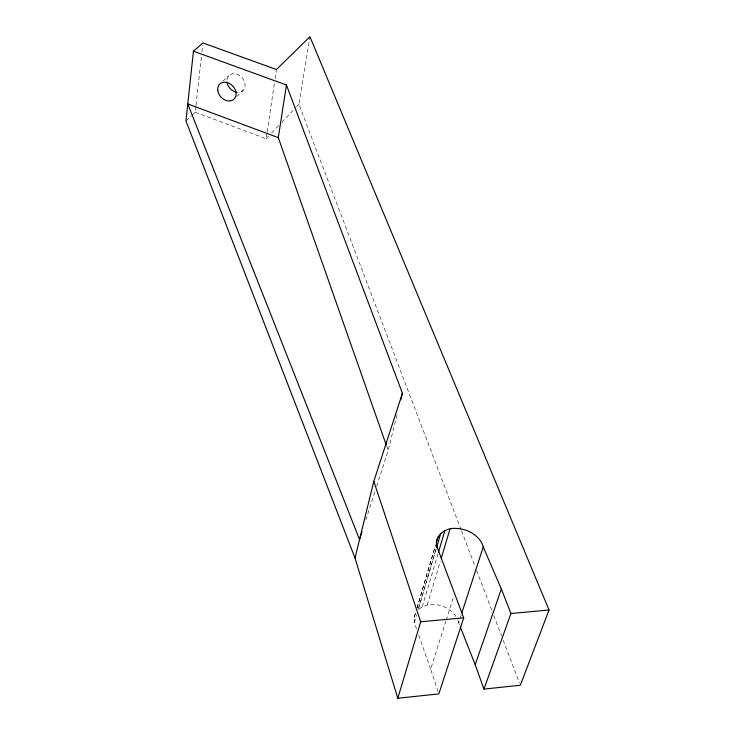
<?xml version="1.0" encoding="UTF-8"?>
<svg xmlns="http://www.w3.org/2000/svg" width="735" height="735" viewBox="0 0 735 735"><rect width="100%" height="100%" fill="white"/><g stroke="black" fill="none" stroke-linecap="round" stroke-linejoin="round"><path stroke-width="0.55" stroke-dasharray="3.67 2.76" d="M192.12 115.129L195.207 112.234L195.841 106.557M195.969 105.427L201.418 56.577M201.923 52.038L202.676 45.221M195.207 112.234L266.144 138.731L266.989 133.063M267.163 131.923L274.412 83.138M275.083 78.599L276.433 69.522M461.121 529.825L298.98 104.296L309.757 37.88M376.642 486.304L388.163 450.436L397.479 413.042M416.524 628.903L414.292 622.545L414.127 617.777L415.734 612.328M417.011 607.974L435.598 544.764M417.094 607.918L435.35 545.829M414.292 622.545L416.543 614.919M418.151 609.471L436.158 548.439M436.259 548.65L418.27 609.618L422.267 606.761L427.21 604.988L432.759 604.418A23.097 17.695 20.6 0 1 456.848 617.988M422.267 606.761L438.106 553.455M427.21 604.988L440.256 561.512M414.127 617.777L415.486 613.367M438.124 691.745L430.673 669.19L445.796 621.305M446.136 620.221L453.697 596.278M365.828 519.994L375.245 490.649M459.476 624.842L458.649 622.738L459.697 619.495M460.055 618.411L461.102 615.158M266.144 138.731L268.495 136.269M271.619 132.989L278.657 125.611M281.781 122.332L295.847 107.576M296.628 106.759L298.98 104.296M236.707 96.561L243.248 90.258M185.955 120.917L191.348 115.854M222.852 81.218L228.686 75.778M461.534 530.89L475.012 566.262M476.647 570.553L492.165 611.281M493.801 615.572L501.555 635.931M503.19 640.222L519.535 683.091M386.638 446.108L388.163 450.436M418.757 635.27L430.673 669.19M226.922 79.711A10.272 8.067 47.6 0 1 236.312 74.005A10.272 8.067 47.6 0 1 245.113 84.745A10.272 8.067 47.6 0 1 237.221 92.279M457.74 619.862A23.097 17.695 20.6 0 1 458.649 622.738"/><path stroke-width="1.1" d="M193.443 51.193L185.955 120.917L355.014 558.03L397.81 698.25L438.841 693.895L463.702 617.832L436.801 546.252C434.284 535.255 445.961 527.592 455.847 528.391A24.264 17.594 19.3 0 1 483.253 546.932L501.334 588.974L510.954 613.495L483.952 689.099L520.343 685.24L549.045 610.004L309.94 36.75L276.433 69.522L202.933 42.952L193.443 51.193L286.439 84.994L402.412 393.243L400.768 399.849M386.261 445.024L278.299 137.647L286.439 84.994M355.014 558.03L373.803 481.397L402.412 393.243M436.305 542.568L437.913 537.12M436.581 547.566L440.761 533.408M438.427 552.371L444.895 530.606M397.81 698.25L420.686 621.773L373.803 481.397M441.239 558.251L450.04 528.897M361.987 531.947L359.544 539.554L187.774 103.929L278.299 137.647M461.81 612.99L483.253 546.932M483.952 689.099L475.196 664.688L501.334 588.974M420.686 621.773L463.702 617.832M510.954 613.495L549.045 610.004M460.303 626.937L475.196 664.688M236.431 92.16A10.272 8.067 47.6 0 1 226.95 82.081M217.79 90.58A10.382 8.094 47.4 0 0 232.563 100.199A10.382 8.094 47.4 0 0 230.377 84.01A10.382 8.094 47.4 0 0 217.79 90.58"/></g></svg>
